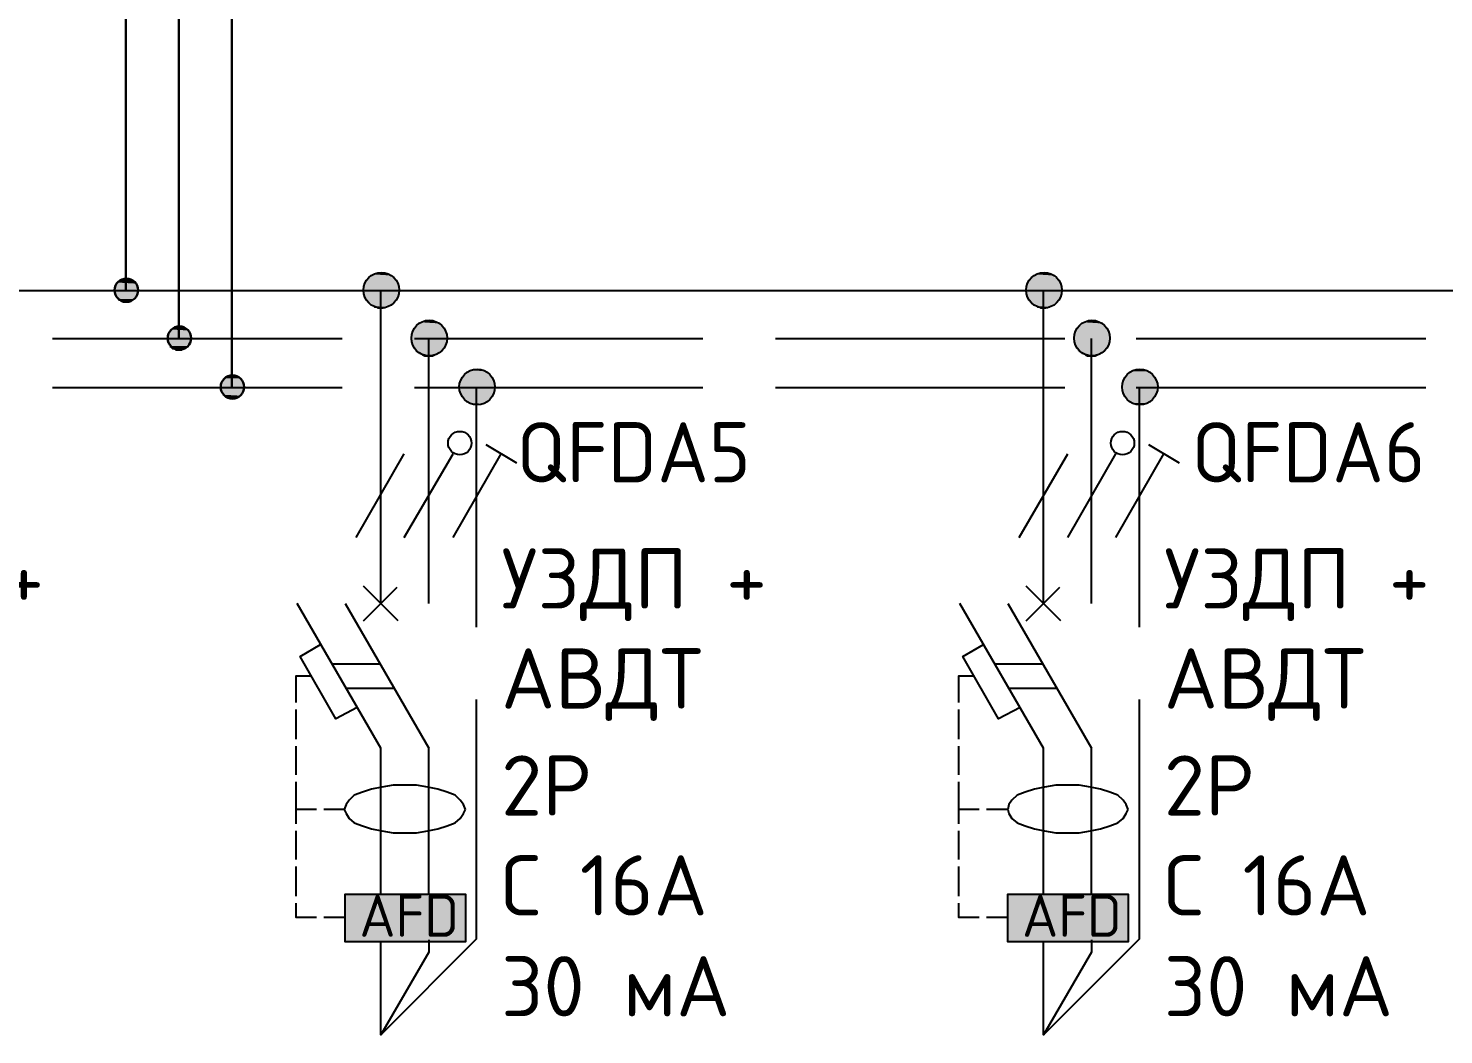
# Model space of a CAD drawing. Header units: millimetres. Extents: x -32 to 417638015, y -35 to 175284279.
# Drawn here: x 416820279 to 416826156, y 175230135 to 175234316 of the extents above; entities that cross this region are included whole.
import ezdxf

# ---------------------------------------------------------------- set-up
doc = ezdxf.new("R2010")
doc.units = ezdxf.units.MM
for name, color, linetype in [('PDF _0', 7, 'Continuous'), ('PDF _4_Однолинейная схема', 7, 'Continuous'), ('PDF _A-ANNO-NOTE', 7, 'Continuous'), ('PDF _A-HATCH-WALL', 5, 'Continuous'), ('PDF _Текст', 7, 'Continuous')]:
    doc.layers.add(name, color=color, linetype=linetype)
doc.styles.add('PDF GOST Common', font='GOST_Common.ttf')
doc.styles.add('PDF ISOCPEUR', font='isocpeur.ttf')

msp = doc.modelspace()

# ---------------------------------------------------------------- linework, layer by layer
at = {"layer": 'PDF _0', "lineweight": 25}
for points in [[(416820683.9, 175237082.6), (416821124.2, 175236557.7), (416821124.2, 175232823.9), (416821124.2, 175236557.7)], [(416821742.3, 175231926.2), (416821742.3, 175233225.9)], [(416824494.1, 175231926.2), (416824494.1, 175233225.9)], [(416821941.3, 175231926.2), (416821941.3, 175233026.9)], [(416824693, 175231926.2), (416824693, 175233026.9)], [(416822140.2, 175231828.9), (416822140.2, 175232823.7)], [(416824892, 175231828.9), (416824892, 175232823.7)], [(416821814.3, 175231854.3), (416821670.3, 175231998.2)], [(416821670.3, 175231854.3), (416821810, 175231994)], [(416824566, 175231854.3), (416824422.1, 175231998.2)], [(416824422.1, 175231854.3), (416824561.8, 175231994)], [(416821742.3, 175230719.7), (416821742.3, 175231325.1), (416821395.2, 175231926.2)], [(416821594.1, 175231926.2), (416821941.3, 175231325.1)], [(416824494.1, 175230719.7), (416824494.1, 175231325.1), (416824146.9, 175231926.2)], [(416824345.9, 175231926.2), (416824693, 175231325.1)], [(416821644.9, 175231494.4), (416821556, 175231447.9), (416821407.9, 175231706.1), (416821492.5, 175231756.9)], [(416824396.7, 175231494.4), (416824307.8, 175231447.9), (416824159.6, 175231706.1), (416824244.3, 175231756.9)], [(416821539.1, 175231676.5), (416821738.1, 175231676.5)], [(416824290.9, 175231676.5), (416824489.8, 175231676.5)], [(416821598.4, 175231574.9), (416821797.3, 175231574.9)], [(416824350.1, 175231574.9), (416824549.1, 175231574.9)], [(416821742.3, 175230135.5), (416822140.2, 175230533.4), (416822140.2, 175231528.2)], [(416824494.1, 175230135.5), (416824892, 175230533.4), (416824892, 175231528.2)], [(416821941.3, 175230719.7), (416821941.3, 175231325.1)], [(416824693, 175230719.7), (416824693, 175231325.1)], [(416821941.3, 175230529.2), (416821941.3, 175230478.4), (416821742.3, 175230135.5), (416821742.3, 175230520.7)], [(416824693, 175230529.2), (416824693, 175230478.4), (416824494.1, 175230135.5), (416824494.1, 175230520.7)]]:
    msp.add_lwpolyline(points, dxfattribs=at)
for points in [[(416820904.1, 175233027.1), (416820904.1, 175236714.3)], [(416820683.9, 175235977.6), (416820683.9, 175233225.9)], [(416822093.7, 175231071.1), (416822085.2, 175231092.2), (416822072.5, 175231109.2), (416822051.3, 175231130.3), (416822017.5, 175231143), (416821979.4, 175231155.7), (416821937, 175231164.2), (416821890.5, 175231172.7), (416821839.7, 175231172.7), (416821793.1, 175231172.7), (416821746.5, 175231164.2), (416821704.2, 175231155.7), (416821666.1, 175231143), (416821632.2, 175231130.3), (416821611.1, 175231109.2), (416821598.4, 175231092.2), (416821589.9, 175231071.1), (416821598.4, 175231054.1), (416821611.1, 175231033), (416821632.2, 175231016), (416821666.1, 175231003.3), (416821704.2, 175230990.6), (416821746.5, 175230982.2), (416821793.1, 175230973.7), (416821839.7, 175230973.7), (416821890.5, 175230973.7), (416821937, 175230982.2), (416821979.4, 175230990.6), (416822017.5, 175231003.3), (416822051.3, 175231016), (416822072.5, 175231033), (416822085.2, 175231054.1)], [(416824845.4, 175231071.1), (416824837, 175231092.2), (416824824.3, 175231109.2), (416824803.1, 175231130.3), (416824769.2, 175231143), (416824731.1, 175231155.7), (416824688.8, 175231164.2), (416824642.2, 175231172.7), (416824595.7, 175231172.7), (416824544.9, 175231172.7), (416824498.3, 175231164.2), (416824456, 175231155.7), (416824417.9, 175231143), (416824384, 175231130.3), (416824362.8, 175231109.2), (416824350.1, 175231092.2), (416824345.9, 175231071.1), (416824350.1, 175231054.1), (416824362.8, 175231033), (416824384, 175231016), (416824417.9, 175231003.3), (416824456, 175230990.6), (416824498.3, 175230982.2), (416824544.9, 175230973.7), (416824595.7, 175230973.7), (416824642.2, 175230973.7), (416824688.8, 175230982.2), (416824731.1, 175230990.6), (416824769.2, 175231003.3), (416824803.1, 175231016), (416824824.3, 175231033), (416824837, 175231054.1)], [(416821594.1, 175230719.7), (416822093.7, 175230719.7), (416822093.7, 175230520.7), (416821594.1, 175230520.7)], [(416822093.7, 175230520.7), (416821594.1, 175230520.7), (416821594.1, 175230719.7), (416822093.7, 175230719.7)], [(416824345.9, 175230719.7), (416824845.4, 175230719.7), (416824845.4, 175230520.7), (416824345.9, 175230520.7)], [(416824845.4, 175230520.7), (416824345.9, 175230520.7), (416824345.9, 175230719.7), (416824845.4, 175230719.7)]]:
    msp.add_lwpolyline(points, close=True, dxfattribs=at)
at = {"layer": 'PDF _0', "color": 1, "lineweight": 25}
for points in [[(416822178.3, 175232586.7), (416822305.3, 175232510.5)], [(416824930.1, 175232586.7), (416825057.1, 175232510.5)], [(416821640.7, 175232201.4), (416821839.7, 175232548.5)], [(416821839.7, 175232201.4), (416822042.9, 175232548.5)], [(416822042.9, 175232201.4), (416822241.8, 175232548.5)], [(416824392.5, 175232201.4), (416824595.7, 175232548.5)], [(416824595.7, 175232201.4), (416824794.6, 175232548.5)], [(416824794.6, 175232201.4), (416824993.6, 175232548.5)], [(416821390.9, 175231515.6), (416821390.9, 175231625.7), (416821454.4, 175231625.7)], [(416824142.7, 175231515.6), (416824142.7, 175231625.7), (416824206.2, 175231625.7)], [(416821390.9, 175231363.2), (416821390.9, 175231486)], [(416824142.7, 175231363.2), (416824142.7, 175231486)], [(416821390.9, 175231215), (416821390.9, 175231333.5)], [(416824142.7, 175231215), (416824142.7, 175231333.5)], [(416821475.6, 175231071.1), (416821390.9, 175231071.1), (416821390.9, 175231185.4)], [(416824227.4, 175231071.1), (416824142.7, 175231071.1), (416824142.7, 175231185.4)], [(416821390.9, 175231011.8), (416821390.9, 175231071.1)], [(416821589.9, 175231071.1), (416821505.2, 175231071.1)], [(416824142.7, 175231011.8), (416824142.7, 175231071.1)], [(416824345.9, 175231071.1), (416824257, 175231071.1)], [(416821390.9, 175230863.6), (416821390.9, 175230982.2)], [(416824142.7, 175230863.6), (416824142.7, 175230982.2)], [(416821390.9, 175230711.2), (416821390.9, 175230834)], [(416824142.7, 175230711.2), (416824142.7, 175230834)], [(416821475.6, 175230622.3), (416821390.9, 175230622.3), (416821390.9, 175230681.6)], [(416824227.4, 175230622.3), (416824142.7, 175230622.3), (416824142.7, 175230681.6)], [(416821589.9, 175230622.3), (416821505.2, 175230622.3)], [(416824345.9, 175230622.3), (416824257, 175230622.3)]]:
    msp.add_lwpolyline(points, dxfattribs=at)
at = {"layer": 'PDF _0', "color": 7, "lineweight": 0, "true_color": 0xffffff}
for points in [[(416821594.1, 175230719.7), (416822093.7, 175230719.7)], [(416824345.9, 175230719.7), (416824845.4, 175230719.7)]]:
    msp.add_lwpolyline(points, dxfattribs=at)
at = {"layer": 'PDF _0', "lineweight": 25}
for centre in [(416821744.4, 175233228), (416824496.2, 175233228), (416821943.4, 175233029.1), (416824695.2, 175233029.1), (416822142.4, 175232825.9), (416824894.1, 175232825.9)]:
    msp.add_circle(centre, 74.1, dxfattribs=at)
at = {"layer": 'PDF _0', "color": 1, "lineweight": 25}
for centre in [(416822070.4, 175232593), (416824822.2, 175232593)]:
    msp.add_circle(centre, 48.7, dxfattribs=at)
at = {"layer": 'PDF _0', "transparency": 33554559}
for points in [[(416821687.3, 175233276.7), (416821801.6, 175233272.5), (416821683, 175233272.5)], [(416821691.5, 175233281), (416821797.3, 175233276.7), (416821687.3, 175233276.7)], [(416821797.3, 175233276.7), (416821687.3, 175233276.7), (416821801.6, 175233272.5)], [(416821700, 175233285.2), (416821788.9, 175233281), (416821691.5, 175233281)], [(416821788.9, 175233281), (416821691.5, 175233281), (416821797.3, 175233276.7)], [(416821704.2, 175233289.4), (416821784.6, 175233285.2), (416821700, 175233285.2)], [(416821784.6, 175233285.2), (416821700, 175233285.2), (416821788.9, 175233281)], [(416821712.7, 175233293.7), (416821780.4, 175233289.4), (416821704.2, 175233289.4)], [(416821780.4, 175233289.4), (416821704.2, 175233289.4), (416821784.6, 175233285.2)], [(416821716.9, 175233297.9), (416821771.9, 175233293.7), (416821712.7, 175233293.7)], [(416821771.9, 175233293.7), (416821712.7, 175233293.7), (416821780.4, 175233289.4)], [(416821725.4, 175233297.9), (416821763.5, 175233297.9), (416821716.9, 175233297.9)], [(416821763.5, 175233297.9), (416821716.9, 175233297.9), (416821771.9, 175233293.7)], [(416821729.6, 175233297.9), (416821759.2, 175233297.9), (416821725.4, 175233297.9)], [(416821759.2, 175233297.9), (416821725.4, 175233297.9), (416821763.5, 175233297.9)], [(416821746.5, 175233302.1), (416821750.8, 175233297.9), (416821729.6, 175233297.9)], [(416821750.8, 175233297.9), (416821729.6, 175233297.9), (416821759.2, 175233297.9)], [(416824439, 175233276.7), (416824553.3, 175233272.5), (416824434.8, 175233272.5)], [(416824443.3, 175233281), (416824549.1, 175233276.7), (416824439, 175233276.7)], [(416824549.1, 175233276.7), (416824439, 175233276.7), (416824553.3, 175233272.5)], [(416824451.7, 175233285.2), (416824540.6, 175233281), (416824443.3, 175233281)], [(416824540.6, 175233281), (416824443.3, 175233281), (416824549.1, 175233276.7)], [(416824456, 175233289.4), (416824536.4, 175233285.2), (416824451.7, 175233285.2)], [(416824536.4, 175233285.2), (416824451.7, 175233285.2), (416824540.6, 175233281)], [(416824464.4, 175233293.7), (416824532.2, 175233289.4), (416824456, 175233289.4)], [(416824532.2, 175233289.4), (416824456, 175233289.4), (416824536.4, 175233285.2)], [(416824468.7, 175233297.9), (416824523.7, 175233293.7), (416824464.4, 175233293.7)], [(416824523.7, 175233293.7), (416824464.4, 175233293.7), (416824532.2, 175233289.4)], [(416824477.1, 175233297.9), (416824519.5, 175233297.9), (416824468.7, 175233297.9)], [(416824519.5, 175233297.9), (416824468.7, 175233297.9), (416824523.7, 175233293.7)], [(416824481.4, 175233297.9), (416824511, 175233297.9), (416824477.1, 175233297.9)], [(416824511, 175233297.9), (416824477.1, 175233297.9), (416824519.5, 175233297.9)], [(416824498.3, 175233302.1), (416824502.5, 175233297.9), (416824481.4, 175233297.9)], [(416824502.5, 175233297.9), (416824481.4, 175233297.9), (416824511, 175233297.9)], [(416821670.3, 175233238.6), (416821814.3, 175233234.4), (416821666.1, 175233234.4)], [(416821814.3, 175233234.4), (416821666.1, 175233234.4), (416821818.5, 175233225.9)], [(416821666.1, 175233234.4), (416821818.5, 175233225.9), (416821666.1, 175233225.9)], [(416821818.5, 175233225.9), (416821666.1, 175233225.9), (416821814.3, 175233217.5)], [(416821666.1, 175233225.9), (416821814.3, 175233217.5), (416821666.1, 175233217.5)], [(416821814.3, 175233217.5), (416821666.1, 175233217.5), (416821814.3, 175233213.2)], [(416821666.1, 175233217.5), (416821814.3, 175233213.2), (416821670.3, 175233213.2)], [(416821674.6, 175233259.8), (416821810, 175233255.6), (416821670.3, 175233255.6)], [(416821810, 175233255.6), (416821670.3, 175233255.6), (416821814.3, 175233247.1)], [(416821670.3, 175233255.6), (416821814.3, 175233247.1), (416821670.3, 175233247.1)], [(416821814.3, 175233247.1), (416821670.3, 175233247.1), (416821814.3, 175233238.6)], [(416821670.3, 175233247.1), (416821814.3, 175233238.6), (416821670.3, 175233238.6)], [(416821814.3, 175233238.6), (416821670.3, 175233238.6), (416821814.3, 175233234.4)], [(416821678.8, 175233268.3), (416821805.8, 175233259.8), (416821674.6, 175233259.8)], [(416821805.8, 175233259.8), (416821674.6, 175233259.8), (416821810, 175233255.6)], [(416821683, 175233272.5), (416821805.8, 175233268.3), (416821678.8, 175233268.3)], [(416821805.8, 175233268.3), (416821678.8, 175233268.3), (416821805.8, 175233259.8)], [(416821801.6, 175233272.5), (416821683, 175233272.5), (416821805.8, 175233268.3)], [(416824422.1, 175233238.6), (416824570.3, 175233234.4), (416824417.9, 175233234.4)], [(416824570.3, 175233234.4), (416824417.9, 175233234.4), (416824570.3, 175233225.9)], [(416824417.9, 175233234.4), (416824570.3, 175233225.9), (416824417.9, 175233225.9)], [(416824570.3, 175233225.9), (416824417.9, 175233225.9), (416824570.3, 175233217.5)], [(416824417.9, 175233225.9), (416824570.3, 175233217.5), (416824417.9, 175233217.5)], [(416824570.3, 175233217.5), (416824417.9, 175233217.5), (416824566, 175233213.2)], [(416824417.9, 175233217.5), (416824566, 175233213.2), (416824422.1, 175233213.2)], [(416824426.3, 175233255.6), (416824566, 175233247.1), (416824422.1, 175233247.1)], [(416824566, 175233247.1), (416824422.1, 175233247.1), (416824566, 175233238.6)], [(416824422.1, 175233247.1), (416824566, 175233238.6), (416824422.1, 175233238.6)], [(416824566, 175233238.6), (416824422.1, 175233238.6), (416824570.3, 175233234.4)], [(416824430.6, 175233268.3), (416824561.8, 175233259.8), (416824426.3, 175233259.8)], [(416824561.8, 175233259.8), (416824426.3, 175233259.8), (416824561.8, 175233255.6)], [(416824426.3, 175233259.8), (416824561.8, 175233255.6), (416824426.3, 175233255.6)], [(416824561.8, 175233255.6), (416824426.3, 175233255.6), (416824566, 175233247.1)], [(416824434.8, 175233272.5), (416824557.6, 175233268.3), (416824430.6, 175233268.3)], [(416824557.6, 175233268.3), (416824430.6, 175233268.3), (416824561.8, 175233259.8)], [(416824553.3, 175233272.5), (416824434.8, 175233272.5), (416824557.6, 175233268.3)], [(416821814.3, 175233213.2), (416821670.3, 175233213.2), (416821814.3, 175233204.8)], [(416821670.3, 175233213.2), (416821814.3, 175233204.8), (416821670.3, 175233204.8)], [(416821814.3, 175233204.8), (416821670.3, 175233204.8), (416821810, 175233196.3)], [(416821670.3, 175233204.8), (416821810, 175233196.3), (416821670.3, 175233196.3)], [(416821810, 175233196.3), (416821670.3, 175233196.3), (416821805.8, 175233192.1)], [(416821670.3, 175233196.3), (416821805.8, 175233192.1), (416821674.6, 175233192.1)], [(416821805.8, 175233192.1), (416821674.6, 175233192.1), (416821805.8, 175233183.6)], [(416821674.6, 175233192.1), (416821805.8, 175233183.6), (416821678.8, 175233183.6)], [(416821805.8, 175233183.6), (416821678.8, 175233183.6), (416821801.6, 175233179.4)], [(416821678.8, 175233183.6), (416821801.6, 175233179.4), (416821683, 175233179.4)], [(416821801.6, 175233179.4), (416821683, 175233179.4), (416821797.3, 175233175.1)], [(416821683, 175233179.4), (416821797.3, 175233175.1), (416821687.3, 175233175.1)], [(416821797.3, 175233175.1), (416821687.3, 175233175.1), (416821788.9, 175233170.9)], [(416821687.3, 175233175.1), (416821788.9, 175233170.9), (416821691.5, 175233170.9)], [(416821788.9, 175233170.9), (416821691.5, 175233170.9), (416821784.6, 175233166.7)], [(416821691.5, 175233170.9), (416821784.6, 175233166.7), (416821700, 175233166.7)], [(416821784.6, 175233166.7), (416821700, 175233166.7), (416821780.4, 175233162.4)], [(416821700, 175233166.7), (416821780.4, 175233162.4), (416821704.2, 175233162.4)], [(416821780.4, 175233162.4), (416821704.2, 175233162.4), (416821771.9, 175233158.2)], [(416821704.2, 175233162.4), (416821771.9, 175233158.2), (416821712.7, 175233158.2)], [(416821771.9, 175233158.2), (416821712.7, 175233158.2), (416821763.5, 175233154)], [(416821712.7, 175233158.2), (416821763.5, 175233154), (416821716.9, 175233154)], [(416824566, 175233213.2), (416824422.1, 175233213.2), (416824566, 175233204.8)], [(416824422.1, 175233213.2), (416824566, 175233204.8), (416824422.1, 175233204.8)], [(416824566, 175233204.8), (416824422.1, 175233204.8), (416824561.8, 175233196.3)], [(416824422.1, 175233204.8), (416824561.8, 175233196.3), (416824426.3, 175233196.3)], [(416824561.8, 175233196.3), (416824426.3, 175233196.3), (416824561.8, 175233192.1)], [(416824426.3, 175233196.3), (416824561.8, 175233192.1), (416824426.3, 175233192.1)], [(416824561.8, 175233192.1), (416824426.3, 175233192.1), (416824557.6, 175233183.6)], [(416824426.3, 175233192.1), (416824557.6, 175233183.6), (416824430.6, 175233183.6)], [(416824557.6, 175233183.6), (416824430.6, 175233183.6), (416824553.3, 175233179.4)], [(416824430.6, 175233183.6), (416824553.3, 175233179.4), (416824434.8, 175233179.4)], [(416824553.3, 175233179.4), (416824434.8, 175233179.4), (416824549.1, 175233175.1)], [(416824434.8, 175233179.4), (416824549.1, 175233175.1), (416824439, 175233175.1)], [(416824549.1, 175233175.1), (416824439, 175233175.1), (416824540.6, 175233170.9)], [(416824439, 175233175.1), (416824540.6, 175233170.9), (416824443.3, 175233170.9)], [(416824540.6, 175233170.9), (416824443.3, 175233170.9), (416824536.4, 175233166.7)], [(416824443.3, 175233170.9), (416824536.4, 175233166.7), (416824451.7, 175233166.7)], [(416824536.4, 175233166.7), (416824451.7, 175233166.7), (416824532.2, 175233162.4)], [(416824451.7, 175233166.7), (416824532.2, 175233162.4), (416824456, 175233162.4)], [(416824532.2, 175233162.4), (416824456, 175233162.4), (416824523.7, 175233158.2)], [(416824456, 175233162.4), (416824523.7, 175233158.2), (416824464.4, 175233158.2)], [(416824523.7, 175233158.2), (416824464.4, 175233158.2), (416824519.5, 175233154)], [(416824464.4, 175233158.2), (416824519.5, 175233154), (416824468.7, 175233154)], [(416821763.5, 175233154), (416821716.9, 175233154), (416821759.2, 175233154)], [(416821716.9, 175233154), (416821759.2, 175233154), (416821725.4, 175233154)], [(416821725.4, 175233154), (416821729.6, 175233149.7), (416821750.8, 175233149.7)], [(416821725.4, 175233154), (416821759.2, 175233154), (416821750.8, 175233149.7)], [(416821729.6, 175233149.7), (416821750.8, 175233149.7), (416821746.5, 175233149.7)], [(416824519.5, 175233154), (416824468.7, 175233154), (416824511, 175233154)], [(416824468.7, 175233154), (416824511, 175233154), (416824477.1, 175233154)], [(416824477.1, 175233154), (416824481.4, 175233149.7), (416824502.5, 175233149.7)], [(416824477.1, 175233154), (416824511, 175233154), (416824502.5, 175233149.7)], [(416824481.4, 175233149.7), (416824502.5, 175233149.7), (416824498.3, 175233149.7)]]:
    msp.add_solid(points, dxfattribs=at)
at = {"layer": 'PDF _0', "color": 7, "true_color": 0xffffff, "transparency": 33554559}
for points in [[(416821594.1, 175230520.7), (416822093.7, 175230520.7), (416821594.1, 175230719.7)], [(416822093.7, 175230520.7), (416821594.1, 175230719.7), (416822093.7, 175230719.7)], [(416824345.9, 175230520.7), (416824845.4, 175230520.7), (416824345.9, 175230719.7)], [(416824845.4, 175230520.7), (416824345.9, 175230719.7), (416824845.4, 175230719.7)]]:
    msp.add_solid(points, dxfattribs=at)
at = {"layer": 'PDF _4_Однолинейная схема', "lineweight": 25}
for points in [[(416833545.2, 175233225.9), (416808416.3, 175233225.9)], [(416820379.1, 175233026.9), (416821581.4, 175233026.9)], [(416821882, 175233026.9), (416823080, 175233026.9)], [(416823380.7, 175233026.9), (416824582.9, 175233026.9)], [(416824879.3, 175233026.9), (416826081.6, 175233026.9)], [(416820379.1, 175232823.7), (416821581.4, 175232823.7)], [(416821882, 175232823.7), (416823080, 175232823.7)], [(416823380.7, 175232823.7), (416824582.9, 175232823.7)], [(416824879.3, 175232823.7), (416826081.6, 175232823.7)]]:
    msp.add_lwpolyline(points, dxfattribs=at)
at = {"layer": 'PDF _A-ANNO-NOTE', "lineweight": 0}
msp.add_lwpolyline([(416820942.2, 175232993.1), (416820866, 175232993.1), (416820942.2, 175232993.1)], dxfattribs=at)
at = {"layer": 'PDF _A-ANNO-NOTE', "lineweight": 30}
for centre in [(416820686, 175233228), (416820906.2, 175233029.1), (416821126.3, 175232825.9)]:
    msp.add_circle(centre, 48.7, dxfattribs=at)
at = {"layer": 'PDF _A-ANNO-NOTE', "transparency": 33554559}
for points in [[(416820675.5, 175233276.7), (416820696.6, 175233272.5), (416820671.2, 175233272.5)], [(416820688.2, 175233276.7), (416820675.5, 175233276.7), (416820675.5, 175233276.7)], [(416820688.2, 175233276.7), (416820675.5, 175233276.7), (416820696.6, 175233272.5)], [(416820637.4, 175233238.6), (416820734.7, 175233234.4), (416820633.1, 175233234.4)], [(416820734.7, 175233234.4), (416820633.1, 175233234.4), (416820734.7, 175233230.2)], [(416820633.1, 175233234.4), (416820734.7, 175233230.2), (416820633.1, 175233230.2)], [(416820734.7, 175233230.2), (416820633.1, 175233230.2), (416820734.7, 175233225.9)], [(416820633.1, 175233230.2), (416820734.7, 175233225.9), (416820633.1, 175233225.9)], [(416820734.7, 175233225.9), (416820633.1, 175233225.9), (416820734.7, 175233221.7)], [(416820633.1, 175233225.9), (416820734.7, 175233221.7), (416820633.1, 175233221.7)], [(416820734.7, 175233221.7), (416820633.1, 175233221.7), (416820734.7, 175233217.5)], [(416820633.1, 175233221.7), (416820734.7, 175233217.5), (416820633.1, 175233217.5)], [(416820734.7, 175233217.5), (416820633.1, 175233217.5), (416820730.5, 175233213.2)], [(416820633.1, 175233217.5), (416820730.5, 175233213.2), (416820637.4, 175233213.2)], [(416820641.6, 175233247.1), (416820730.5, 175233242.9), (416820637.4, 175233242.9)], [(416820730.5, 175233242.9), (416820637.4, 175233242.9), (416820730.5, 175233238.6)], [(416820637.4, 175233242.9), (416820730.5, 175233238.6), (416820637.4, 175233238.6)], [(416820730.5, 175233238.6), (416820637.4, 175233238.6), (416820734.7, 175233234.4)], [(416820645.8, 175233255.6), (416820726.3, 175233251.3), (416820641.6, 175233251.3)], [(416820726.3, 175233251.3), (416820641.6, 175233251.3), (416820726.3, 175233247.1)], [(416820641.6, 175233251.3), (416820726.3, 175233247.1), (416820641.6, 175233247.1)], [(416820726.3, 175233247.1), (416820641.6, 175233247.1), (416820730.5, 175233242.9)], [(416820650.1, 175233259.8), (416820722, 175233255.6), (416820645.8, 175233255.6)], [(416820722, 175233255.6), (416820645.8, 175233255.6), (416820726.3, 175233251.3)], [(416820654.3, 175233268.3), (416820717.8, 175233264), (416820650.1, 175233264)], [(416820717.8, 175233264), (416820650.1, 175233264), (416820722, 175233259.8)], [(416820650.1, 175233264), (416820722, 175233259.8), (416820650.1, 175233259.8)], [(416820722, 175233259.8), (416820650.1, 175233259.8), (416820722, 175233255.6)], [(416820658.5, 175233268.3), (416820713.6, 175233268.3), (416820654.3, 175233268.3)], [(416820713.6, 175233268.3), (416820654.3, 175233268.3), (416820717.8, 175233264)], [(416820662.8, 175233272.5), (416820709.3, 175233268.3), (416820658.5, 175233268.3)], [(416820709.3, 175233268.3), (416820658.5, 175233268.3), (416820713.6, 175233268.3)], [(416820667, 175233272.5), (416820705.1, 175233272.5), (416820662.8, 175233272.5)], [(416820705.1, 175233272.5), (416820662.8, 175233272.5), (416820709.3, 175233268.3)], [(416820671.2, 175233272.5), (416820700.9, 175233272.5), (416820667, 175233272.5)], [(416820700.9, 175233272.5), (416820667, 175233272.5), (416820705.1, 175233272.5)], [(416820696.6, 175233272.5), (416820671.2, 175233272.5), (416820700.9, 175233272.5)], [(416820730.5, 175233213.2), (416820637.4, 175233213.2), (416820730.5, 175233209)], [(416820637.4, 175233213.2), (416820730.5, 175233209), (416820637.4, 175233209)], [(416820730.5, 175233209), (416820637.4, 175233209), (416820726.3, 175233204.8)], [(416820637.4, 175233209), (416820726.3, 175233204.8), (416820641.6, 175233204.8)], [(416820726.3, 175233204.8), (416820641.6, 175233204.8), (416820726.3, 175233200.5)], [(416820641.6, 175233204.8), (416820726.3, 175233200.5), (416820641.6, 175233200.5)], [(416820726.3, 175233200.5), (416820641.6, 175233200.5), (416820722, 175233196.3)], [(416820641.6, 175233200.5), (416820722, 175233196.3), (416820645.8, 175233196.3)], [(416820722, 175233196.3), (416820645.8, 175233196.3), (416820722, 175233192.1)], [(416820645.8, 175233196.3), (416820722, 175233192.1), (416820650.1, 175233192.1)], [(416820722, 175233192.1), (416820650.1, 175233192.1), (416820717.8, 175233187.8)], [(416820650.1, 175233192.1), (416820717.8, 175233187.8), (416820650.1, 175233187.8)], [(416820717.8, 175233187.8), (416820650.1, 175233187.8), (416820713.6, 175233183.6)], [(416820650.1, 175233187.8), (416820713.6, 175233183.6), (416820654.3, 175233183.6)], [(416820713.6, 175233183.6), (416820654.3, 175233183.6), (416820709.3, 175233183.6)], [(416820654.3, 175233183.6), (416820709.3, 175233183.6), (416820658.5, 175233183.6)], [(416820709.3, 175233183.6), (416820658.5, 175233183.6), (416820705.1, 175233179.4)], [(416820658.5, 175233183.6), (416820705.1, 175233179.4), (416820662.8, 175233179.4)], [(416820705.1, 175233179.4), (416820662.8, 175233179.4), (416820700.9, 175233179.4)], [(416820662.8, 175233179.4), (416820700.9, 175233179.4), (416820667, 175233179.4)], [(416820700.9, 175233179.4), (416820667, 175233179.4), (416820696.6, 175233175.1)], [(416820667, 175233179.4), (416820696.6, 175233175.1), (416820671.2, 175233175.1)], [(416820688.2, 175233175.1), (416820675.5, 175233175.1), (416820671.2, 175233175.1)], [(416820671.2, 175233175.1), (416820696.6, 175233175.1), (416820688.2, 175233175.1)], [(416820688.2, 175233175.1), (416820688.2, 175233175.1), (416820675.5, 175233175.1)], [(416820861.7, 175233052.3), (416820946.4, 175233048.1), (416820857.5, 175233048.1)], [(416820946.4, 175233048.1), (416820857.5, 175233048.1), (416820950.6, 175233043.9)], [(416820857.5, 175233048.1), (416820950.6, 175233043.9), (416820857.5, 175233043.9)], [(416820950.6, 175233043.9), (416820857.5, 175233043.9), (416820950.6, 175233039.6)], [(416820857.5, 175233043.9), (416820950.6, 175233039.6), (416820857.5, 175233039.6)], [(416820866, 175233056.6), (416820946.4, 175233052.3), (416820861.7, 175233052.3)], [(416820946.4, 175233052.3), (416820861.7, 175233052.3), (416820946.4, 175233048.1)], [(416820870.2, 175233065), (416820942.2, 175233060.8), (416820866, 175233060.8)], [(416820942.2, 175233060.8), (416820866, 175233060.8), (416820942.2, 175233056.6)], [(416820866, 175233060.8), (416820942.2, 175233056.6), (416820866, 175233056.6)], [(416820942.2, 175233056.6), (416820866, 175233056.6), (416820946.4, 175233052.3)], [(416820874.4, 175233065), (416820937.9, 175233065), (416820870.2, 175233065)], [(416820937.9, 175233065), (416820870.2, 175233065), (416820942.2, 175233060.8)], [(416820878.7, 175233069.3), (416820933.7, 175233065), (416820874.4, 175233065)], [(416820933.7, 175233065), (416820874.4, 175233065), (416820937.9, 175233065)], [(416820882.9, 175233069.3), (416820929.5, 175233069.3), (416820878.7, 175233069.3)], [(416820929.5, 175233069.3), (416820878.7, 175233069.3), (416820933.7, 175233065)], [(416820887.1, 175233073.5), (416820925.2, 175233069.3), (416820882.9, 175233069.3)], [(416820925.2, 175233069.3), (416820882.9, 175233069.3), (416820929.5, 175233069.3)], [(416820891.4, 175233073.5), (416820921, 175233073.5), (416820887.1, 175233073.5)], [(416820921, 175233073.5), (416820887.1, 175233073.5), (416820925.2, 175233069.3)], [(416820895.6, 175233073.5), (416820916.8, 175233073.5), (416820891.4, 175233073.5)], [(416820916.8, 175233073.5), (416820891.4, 175233073.5), (416820921, 175233073.5)], [(416820908.3, 175233077.7), (416820908.3, 175233073.5), (416820895.6, 175233073.5)], [(416820908.3, 175233073.5), (416820895.6, 175233073.5), (416820916.8, 175233073.5)], [(416820857.5, 175233039.6), (416820954.9, 175233035.4), (416820853.3, 175233035.4)], [(416820954.9, 175233035.4), (416820853.3, 175233035.4), (416820954.9, 175233031.2)], [(416820853.3, 175233035.4), (416820954.9, 175233031.2), (416820853.3, 175233031.2)], [(416820954.9, 175233031.2), (416820853.3, 175233031.2), (416820954.9, 175233026.9)], [(416820853.3, 175233031.2), (416820954.9, 175233026.9), (416820853.3, 175233026.9)], [(416820954.9, 175233026.9), (416820853.3, 175233026.9), (416820954.9, 175233022.7)], [(416820853.3, 175233026.9), (416820954.9, 175233022.7), (416820853.3, 175233022.7)], [(416820954.9, 175233022.7), (416820853.3, 175233022.7), (416820954.9, 175233014.2)], [(416820853.3, 175233022.7), (416820954.9, 175233014.2), (416820853.3, 175233014.2)], [(416820954.9, 175233014.2), (416820853.3, 175233014.2), (416820950.6, 175233010)], [(416820853.3, 175233014.2), (416820950.6, 175233010), (416820857.5, 175233010)], [(416820950.6, 175233039.6), (416820857.5, 175233039.6), (416820954.9, 175233035.4)], [(416820950.6, 175233010), (416820857.5, 175233010), (416820950.6, 175233005.8)], [(416820857.5, 175233010), (416820950.6, 175233005.8), (416820857.5, 175233005.8)], [(416820950.6, 175233005.8), (416820857.5, 175233005.8), (416820946.4, 175233001.5)], [(416820857.5, 175233005.8), (416820946.4, 175233001.5), (416820857.5, 175233001.5)], [(416820946.4, 175233001.5), (416820857.5, 175233001.5), (416820946.4, 175232997.3)], [(416820857.5, 175233001.5), (416820946.4, 175232997.3), (416820861.7, 175232997.3)], [(416820946.4, 175232997.3), (416820861.7, 175232997.3), (416820942.2, 175232993.1)], [(416820861.7, 175232997.3), (416820942.2, 175232993.1), (416820866, 175232993.1)], [(416820866, 175232993.1), (416820942.2, 175232993.1), (416820942.2, 175232993.1)], [(416820942.2, 175232993.1), (416820866, 175232993.1), (416820937.9, 175232988.8)], [(416820866, 175232993.1), (416820937.9, 175232988.8), (416820870.2, 175232988.8)], [(416820937.9, 175232988.8), (416820870.2, 175232988.8), (416820933.7, 175232984.6)], [(416820870.2, 175232988.8), (416820933.7, 175232984.6), (416820874.4, 175232984.6)], [(416820933.7, 175232984.6), (416820874.4, 175232984.6), (416820929.5, 175232980.4)], [(416820874.4, 175232984.6), (416820929.5, 175232980.4), (416820878.7, 175232980.4)], [(416820929.5, 175232980.4), (416820878.7, 175232980.4), (416820925.2, 175232980.4)], [(416820878.7, 175232980.4), (416820925.2, 175232980.4), (416820882.9, 175232980.4)], [(416820925.2, 175232980.4), (416820882.9, 175232980.4), (416820921, 175232980.4)], [(416820882.9, 175232980.4), (416820921, 175232980.4), (416820887.1, 175232980.4)], [(416820921, 175232980.4), (416820887.1, 175232980.4), (416820916.8, 175232976.1)], [(416820887.1, 175232980.4), (416820916.8, 175232976.1), (416820891.4, 175232976.1)], [(416820908.3, 175232976.1), (416820895.6, 175232976.1), (416820891.4, 175232976.1)], [(416820891.4, 175232976.1), (416820916.8, 175232976.1), (416820908.3, 175232976.1)], [(416820908.3, 175232976.1), (416820908.3, 175232976.1), (416820895.6, 175232976.1)], [(416821094.6, 175232866.1), (416821158.1, 175232861.8), (416821090.3, 175232861.8)], [(416821098.8, 175232870.3), (416821153.8, 175232866.1), (416821094.6, 175232866.1)], [(416821153.8, 175232866.1), (416821094.6, 175232866.1), (416821158.1, 175232861.8)], [(416821103, 175232870.3), (416821149.6, 175232870.3), (416821098.8, 175232870.3)], [(416821149.6, 175232870.3), (416821098.8, 175232870.3), (416821153.8, 175232866.1)], [(416821107.3, 175232874.5), (416821145.4, 175232870.3), (416821103, 175232870.3)], [(416821145.4, 175232870.3), (416821103, 175232870.3), (416821149.6, 175232870.3)], [(416821111.5, 175232874.5), (416821141.1, 175232874.5), (416821107.3, 175232874.5)], [(416821141.1, 175232874.5), (416821107.3, 175232874.5), (416821145.4, 175232870.3)], [(416821115.7, 175232874.5), (416821136.9, 175232874.5), (416821111.5, 175232874.5)], [(416821136.9, 175232874.5), (416821111.5, 175232874.5), (416821141.1, 175232874.5)], [(416821124.2, 175232874.5), (416821128.4, 175232874.5), (416821115.7, 175232874.5)], [(416821128.4, 175232874.5), (416821115.7, 175232874.5), (416821136.9, 175232874.5)], [(416821077.6, 175232840.7), (416821175, 175232836.4), (416821073.4, 175232836.4)], [(416821175, 175232836.4), (416821073.4, 175232836.4), (416821175, 175232832.2)], [(416821073.4, 175232836.4), (416821175, 175232832.2), (416821073.4, 175232832.2)], [(416821175, 175232832.2), (416821073.4, 175232832.2), (416821175, 175232823.7)], [(416821073.4, 175232832.2), (416821175, 175232823.7), (416821073.4, 175232823.7)], [(416821175, 175232823.7), (416821073.4, 175232823.7), (416821175, 175232819.5)], [(416821073.4, 175232823.7), (416821175, 175232819.5), (416821073.4, 175232819.5)], [(416821175, 175232819.5), (416821073.4, 175232819.5), (416821175, 175232815.3)], [(416821073.4, 175232819.5), (416821175, 175232815.3), (416821073.4, 175232815.3)], [(416821175, 175232815.3), (416821073.4, 175232815.3), (416821170.8, 175232811)], [(416821073.4, 175232815.3), (416821170.8, 175232811), (416821077.6, 175232811)], [(416821081.9, 175232853.4), (416821166.5, 175232849.1), (416821077.6, 175232849.1)], [(416821166.5, 175232849.1), (416821077.6, 175232849.1), (416821170.8, 175232844.9)], [(416821077.6, 175232849.1), (416821170.8, 175232844.9), (416821077.6, 175232844.9)], [(416821170.8, 175232844.9), (416821077.6, 175232844.9), (416821170.8, 175232840.7)], [(416821077.6, 175232844.9), (416821170.8, 175232840.7), (416821077.6, 175232840.7)], [(416821170.8, 175232840.7), (416821077.6, 175232840.7), (416821175, 175232836.4)], [(416821170.8, 175232811), (416821077.6, 175232811), (416821170.8, 175232806.8)], [(416821077.6, 175232811), (416821170.8, 175232806.8), (416821077.6, 175232806.8)], [(416821170.8, 175232806.8), (416821077.6, 175232806.8), (416821166.5, 175232802.6)], [(416821077.6, 175232806.8), (416821166.5, 175232802.6), (416821077.6, 175232802.6)], [(416821086.1, 175232857.6), (416821166.5, 175232853.4), (416821081.9, 175232853.4)], [(416821166.5, 175232853.4), (416821081.9, 175232853.4), (416821166.5, 175232849.1)], [(416821158.1, 175232861.8), (416821090.3, 175232861.8), (416821086.1, 175232861.8)], [(416821158.1, 175232861.8), (416821086.1, 175232861.8), (416821162.3, 175232857.6)], [(416821086.1, 175232861.8), (416821162.3, 175232857.6), (416821086.1, 175232857.6)], [(416821162.3, 175232857.6), (416821086.1, 175232857.6), (416821166.5, 175232853.4)], [(416821090.3, 175232861.8), (416821158.1, 175232861.8), (416821158.1, 175232861.8)], [(416821166.5, 175232802.6), (416821077.6, 175232802.6), (416821166.5, 175232798.3)], [(416821077.6, 175232802.6), (416821166.5, 175232798.3), (416821081.9, 175232798.3)], [(416821166.5, 175232798.3), (416821081.9, 175232798.3), (416821162.3, 175232794.1)], [(416821081.9, 175232798.3), (416821162.3, 175232794.1), (416821086.1, 175232794.1)], [(416821162.3, 175232794.1), (416821086.1, 175232794.1), (416821158.1, 175232789.9)], [(416821086.1, 175232794.1), (416821158.1, 175232789.9), (416821086.1, 175232789.9)], [(416821158.1, 175232789.9), (416821086.1, 175232789.9), (416821090.3, 175232789.9)], [(416821086.1, 175232789.9), (416821158.1, 175232789.9), (416821158.1, 175232789.9)], [(416821158.1, 175232789.9), (416821090.3, 175232789.9), (416821153.8, 175232785.6)], [(416821090.3, 175232789.9), (416821153.8, 175232785.6), (416821094.6, 175232785.6)], [(416821153.8, 175232785.6), (416821094.6, 175232785.6), (416821149.6, 175232781.4)], [(416821094.6, 175232785.6), (416821149.6, 175232781.4), (416821098.8, 175232781.4)], [(416821149.6, 175232781.4), (416821098.8, 175232781.4), (416821145.4, 175232781.4)], [(416821098.8, 175232781.4), (416821145.4, 175232781.4), (416821103, 175232781.4)], [(416821145.4, 175232781.4), (416821103, 175232781.4), (416821141.1, 175232777.2)], [(416821103, 175232781.4), (416821141.1, 175232777.2), (416821107.3, 175232777.2)], [(416821141.1, 175232777.2), (416821107.3, 175232777.2), (416821136.9, 175232777.2)], [(416821107.3, 175232777.2), (416821136.9, 175232777.2), (416821111.5, 175232777.2)], [(416821111.5, 175232777.2), (416821115.7, 175232777.2), (416821128.4, 175232777.2)], [(416821111.5, 175232777.2), (416821136.9, 175232777.2), (416821128.4, 175232777.2)], [(416821115.7, 175232777.2), (416821128.4, 175232777.2), (416821124.2, 175232777.2)]]:
    msp.add_solid(points, dxfattribs=at)
at = {"layer": 'PDF _A-HATCH-WALL', "color": 7, "transparency": 33554559}
for points in [[(416821924.3, 175233098.9), (416821966.7, 175233094.7), (416821915.9, 175233094.7)], [(416821932.8, 175233098.9), (416821958.2, 175233098.9), (416821924.3, 175233098.9)], [(416821958.2, 175233098.9), (416821924.3, 175233098.9), (416821966.7, 175233094.7)], [(416821945.5, 175233098.9), (416821949.7, 175233098.9), (416821932.8, 175233098.9)], [(416821949.7, 175233098.9), (416821932.8, 175233098.9), (416821958.2, 175233098.9)], [(416824676.1, 175233098.9), (416824718.4, 175233094.7), (416824667.6, 175233094.7)], [(416824684.6, 175233098.9), (416824710, 175233098.9), (416824676.1, 175233098.9)], [(416824710, 175233098.9), (416824676.1, 175233098.9), (416824718.4, 175233094.7)], [(416824697.3, 175233098.9), (416824701.5, 175233098.9), (416824684.6, 175233098.9)], [(416824701.5, 175233098.9), (416824684.6, 175233098.9), (416824710, 175233098.9)], [(416821873.5, 175233052.3), (416822013.2, 175233048.1), (416821869.3, 175233048.1)], [(416822013.2, 175233048.1), (416821869.3, 175233048.1), (416822013.2, 175233039.6)], [(416821869.3, 175233048.1), (416822013.2, 175233039.6), (416821869.3, 175233039.6)], [(416821877.8, 175233065), (416822009, 175233060.8), (416821873.5, 175233060.8)], [(416822009, 175233060.8), (416821873.5, 175233060.8), (416822013.2, 175233052.3)], [(416821873.5, 175233060.8), (416822013.2, 175233052.3), (416821873.5, 175233052.3)], [(416822013.2, 175233052.3), (416821873.5, 175233052.3), (416822013.2, 175233048.1)], [(416821882, 175233073.5), (416822004.8, 175233065), (416821877.8, 175233065)], [(416822004.8, 175233065), (416821877.8, 175233065), (416822009, 175233060.8)], [(416821886.2, 175233077.7), (416822000.5, 175233073.5), (416821882, 175233073.5)], [(416822000.5, 175233073.5), (416821882, 175233073.5), (416822004.8, 175233065)], [(416821890.5, 175233082), (416821996.3, 175233077.7), (416821886.2, 175233077.7)], [(416821996.3, 175233077.7), (416821886.2, 175233077.7), (416822000.5, 175233073.5)], [(416821898.9, 175233086.2), (416821992.1, 175233082), (416821890.5, 175233082)], [(416821992.1, 175233082), (416821890.5, 175233082), (416821996.3, 175233077.7)], [(416821903.2, 175233090.4), (416821983.6, 175233086.2), (416821898.9, 175233086.2)], [(416821983.6, 175233086.2), (416821898.9, 175233086.2), (416821992.1, 175233082)], [(416821911.6, 175233094.7), (416821979.4, 175233090.4), (416821903.2, 175233090.4)], [(416821979.4, 175233090.4), (416821903.2, 175233090.4), (416821983.6, 175233086.2)], [(416821915.9, 175233094.7), (416821970.9, 175233094.7), (416821911.6, 175233094.7)], [(416821970.9, 175233094.7), (416821911.6, 175233094.7), (416821979.4, 175233090.4)], [(416821966.7, 175233094.7), (416821915.9, 175233094.7), (416821970.9, 175233094.7)], [(416824625.3, 175233052.3), (416824765, 175233048.1), (416824621.1, 175233048.1)], [(416824765, 175233048.1), (416824621.1, 175233048.1), (416824769.2, 175233039.6)], [(416824621.1, 175233048.1), (416824769.2, 175233039.6), (416824621.1, 175233039.6)], [(416824629.5, 175233065), (416824760.8, 175233060.8), (416824625.3, 175233060.8)], [(416824760.8, 175233060.8), (416824625.3, 175233060.8), (416824765, 175233052.3)], [(416824625.3, 175233060.8), (416824765, 175233052.3), (416824625.3, 175233052.3)], [(416824765, 175233052.3), (416824625.3, 175233052.3), (416824765, 175233048.1)], [(416824633.8, 175233073.5), (416824756.5, 175233065), (416824629.5, 175233065)], [(416824756.5, 175233065), (416824629.5, 175233065), (416824760.8, 175233060.8)], [(416824638, 175233077.7), (416824752.3, 175233073.5), (416824633.8, 175233073.5)], [(416824752.3, 175233073.5), (416824633.8, 175233073.5), (416824756.5, 175233065)], [(416824646.5, 175233082), (416824748.1, 175233077.7), (416824638, 175233077.7)], [(416824748.1, 175233077.7), (416824638, 175233077.7), (416824752.3, 175233073.5)], [(416824650.7, 175233086.2), (416824743.8, 175233082), (416824646.5, 175233082)], [(416824743.8, 175233082), (416824646.5, 175233082), (416824748.1, 175233077.7)], [(416824654.9, 175233090.4), (416824735.4, 175233086.2), (416824650.7, 175233086.2)], [(416824735.4, 175233086.2), (416824650.7, 175233086.2), (416824743.8, 175233082)], [(416824663.4, 175233094.7), (416824731.1, 175233090.4), (416824654.9, 175233090.4)], [(416824731.1, 175233090.4), (416824654.9, 175233090.4), (416824735.4, 175233086.2)], [(416824667.6, 175233094.7), (416824726.9, 175233094.7), (416824663.4, 175233094.7)], [(416824726.9, 175233094.7), (416824663.4, 175233094.7), (416824731.1, 175233090.4)], [(416824718.4, 175233094.7), (416824667.6, 175233094.7), (416824726.9, 175233094.7)], [(416821869.3, 175233039.6), (416822017.5, 175233031.2), (416821865.1, 175233031.2)], [(416822017.5, 175233031.2), (416821865.1, 175233031.2), (416822017.5, 175233026.9)], [(416821865.1, 175233031.2), (416822017.5, 175233026.9), (416821865.1, 175233026.9)], [(416822017.5, 175233026.9), (416821865.1, 175233026.9), (416822017.5, 175233018.5)], [(416821865.1, 175233026.9), (416822017.5, 175233018.5), (416821865.1, 175233018.5)], [(416822017.5, 175233018.5), (416821865.1, 175233018.5), (416822013.2, 175233010)], [(416821865.1, 175233018.5), (416822013.2, 175233010), (416821869.3, 175233010)], [(416822013.2, 175233039.6), (416821869.3, 175233039.6), (416822017.5, 175233031.2)], [(416822013.2, 175233010), (416821869.3, 175233010), (416822013.2, 175233005.8)], [(416821869.3, 175233010), (416822013.2, 175233005.8), (416821869.3, 175233005.8)], [(416822013.2, 175233005.8), (416821869.3, 175233005.8), (416822013.2, 175232997.3)], [(416821869.3, 175233005.8), (416822013.2, 175232997.3), (416821873.5, 175232997.3)], [(416822013.2, 175232997.3), (416821873.5, 175232997.3), (416822009, 175232993.1)], [(416821873.5, 175232997.3), (416822009, 175232993.1), (416821873.5, 175232993.1)], [(416822009, 175232993.1), (416821873.5, 175232993.1), (416822004.8, 175232984.6)], [(416821873.5, 175232993.1), (416822004.8, 175232984.6), (416821877.8, 175232984.6)], [(416822004.8, 175232984.6), (416821877.8, 175232984.6), (416822000.5, 175232980.4)], [(416821877.8, 175232984.6), (416822000.5, 175232980.4), (416821882, 175232980.4)], [(416824769.2, 175233039.6), (416824621.1, 175233039.6), (416824769.2, 175233031.2)], [(416824621.1, 175233039.6), (416824769.2, 175233031.2), (416824621.1, 175233031.2)], [(416824769.2, 175233031.2), (416824621.1, 175233031.2), (416824769.2, 175233026.9)], [(416824621.1, 175233031.2), (416824769.2, 175233026.9), (416824621.1, 175233026.9)], [(416824769.2, 175233026.9), (416824621.1, 175233026.9), (416824769.2, 175233018.5)], [(416824621.1, 175233026.9), (416824769.2, 175233018.5), (416824621.1, 175233018.5)], [(416824769.2, 175233018.5), (416824621.1, 175233018.5), (416824769.2, 175233010)], [(416824621.1, 175233018.5), (416824769.2, 175233010), (416824621.1, 175233010)], [(416824769.2, 175233010), (416824621.1, 175233010), (416824765, 175233005.8)], [(416824621.1, 175233010), (416824765, 175233005.8), (416824621.1, 175233005.8)], [(416824765, 175233005.8), (416824621.1, 175233005.8), (416824765, 175232997.3)], [(416824621.1, 175233005.8), (416824765, 175232997.3), (416824625.3, 175232997.3)], [(416824765, 175232997.3), (416824625.3, 175232997.3), (416824760.8, 175232993.1)], [(416824625.3, 175232997.3), (416824760.8, 175232993.1), (416824625.3, 175232993.1)], [(416824760.8, 175232993.1), (416824625.3, 175232993.1), (416824756.5, 175232984.6)], [(416824625.3, 175232993.1), (416824756.5, 175232984.6), (416824629.5, 175232984.6)], [(416824756.5, 175232984.6), (416824629.5, 175232984.6), (416824752.3, 175232980.4)], [(416824629.5, 175232984.6), (416824752.3, 175232980.4), (416824633.8, 175232980.4)], [(416822000.5, 175232980.4), (416821882, 175232980.4), (416821996.3, 175232971.9)], [(416821882, 175232980.4), (416821996.3, 175232971.9), (416821886.2, 175232971.9)], [(416821996.3, 175232971.9), (416821886.2, 175232971.9), (416821992.1, 175232967.7)], [(416821886.2, 175232971.9), (416821992.1, 175232967.7), (416821890.5, 175232967.7)], [(416821992.1, 175232967.7), (416821890.5, 175232967.7), (416821983.6, 175232963.4)], [(416821890.5, 175232967.7), (416821983.6, 175232963.4), (416821898.9, 175232963.4)], [(416821983.6, 175232963.4), (416821898.9, 175232963.4), (416821979.4, 175232959.2)], [(416821898.9, 175232963.4), (416821979.4, 175232959.2), (416821903.2, 175232959.2)], [(416821979.4, 175232959.2), (416821903.2, 175232959.2), (416821970.9, 175232959.2)], [(416821903.2, 175232959.2), (416821970.9, 175232959.2), (416821911.6, 175232959.2)], [(416821970.9, 175232959.2), (416821911.6, 175232959.2), (416821966.7, 175232955)], [(416821911.6, 175232959.2), (416821966.7, 175232955), (416821915.9, 175232955)], [(416821966.7, 175232955), (416821915.9, 175232955), (416821958.2, 175232950.7)], [(416821915.9, 175232955), (416821958.2, 175232950.7), (416821924.3, 175232950.7)], [(416821924.3, 175232950.7), (416821932.8, 175232950.7), (416821949.7, 175232950.7)], [(416821924.3, 175232950.7), (416821958.2, 175232950.7), (416821949.7, 175232950.7)], [(416821932.8, 175232950.7), (416821949.7, 175232950.7), (416821945.5, 175232950.7)], [(416824752.3, 175232980.4), (416824633.8, 175232980.4), (416824748.1, 175232971.9)], [(416824633.8, 175232980.4), (416824748.1, 175232971.9), (416824638, 175232971.9)], [(416824748.1, 175232971.9), (416824638, 175232971.9), (416824743.8, 175232967.7)], [(416824638, 175232971.9), (416824743.8, 175232967.7), (416824646.5, 175232967.7)], [(416824743.8, 175232967.7), (416824646.5, 175232967.7), (416824735.4, 175232963.4)], [(416824646.5, 175232967.7), (416824735.4, 175232963.4), (416824650.7, 175232963.4)], [(416824735.4, 175232963.4), (416824650.7, 175232963.4), (416824731.1, 175232959.2)], [(416824650.7, 175232963.4), (416824731.1, 175232959.2), (416824654.9, 175232959.2)], [(416824731.1, 175232959.2), (416824654.9, 175232959.2), (416824726.9, 175232959.2)], [(416824654.9, 175232959.2), (416824726.9, 175232959.2), (416824663.4, 175232959.2)], [(416824726.9, 175232959.2), (416824663.4, 175232959.2), (416824718.4, 175232955)], [(416824663.4, 175232959.2), (416824718.4, 175232955), (416824667.6, 175232955)], [(416824718.4, 175232955), (416824667.6, 175232955), (416824710, 175232950.7)], [(416824667.6, 175232955), (416824710, 175232950.7), (416824676.1, 175232950.7)], [(416824676.1, 175232950.7), (416824684.6, 175232950.7), (416824701.5, 175232950.7)], [(416824676.1, 175232950.7), (416824710, 175232950.7), (416824701.5, 175232950.7)], [(416824684.6, 175232950.7), (416824701.5, 175232950.7), (416824697.3, 175232950.7)], [(416822081, 175232866.1), (416822208, 175232861.8), (416822076.7, 175232861.8)], [(416822089.4, 175232878.8), (416822199.5, 175232870.3), (416822081, 175232870.3)], [(416822199.5, 175232870.3), (416822081, 175232870.3), (416822203.7, 175232866.1)], [(416822081, 175232870.3), (416822203.7, 175232866.1), (416822081, 175232866.1)], [(416822203.7, 175232866.1), (416822081, 175232866.1), (416822208, 175232861.8)], [(416822093.7, 175232883), (416822195.3, 175232878.8), (416822089.4, 175232878.8)], [(416822195.3, 175232878.8), (416822089.4, 175232878.8), (416822199.5, 175232870.3)], [(416822097.9, 175232887.2), (416822191, 175232883), (416822093.7, 175232883)], [(416822191, 175232883), (416822093.7, 175232883), (416822195.3, 175232878.8)], [(416822102.1, 175232891.5), (416822186.8, 175232887.2), (416822097.9, 175232887.2)], [(416822186.8, 175232887.2), (416822097.9, 175232887.2), (416822191, 175232883)], [(416822110.6, 175232895.7), (416822178.3, 175232891.5), (416822102.1, 175232891.5)], [(416822178.3, 175232891.5), (416822102.1, 175232891.5), (416822186.8, 175232887.2)], [(416822119.1, 175232895.7), (416822174.1, 175232895.7), (416822110.6, 175232895.7)], [(416822174.1, 175232895.7), (416822110.6, 175232895.7), (416822178.3, 175232891.5)], [(416822123.3, 175232899.9), (416822165.6, 175232895.7), (416822119.1, 175232895.7)], [(416822165.6, 175232895.7), (416822119.1, 175232895.7), (416822174.1, 175232895.7)], [(416822131.8, 175232899.9), (416822157.2, 175232899.9), (416822123.3, 175232899.9)], [(416822157.2, 175232899.9), (416822123.3, 175232899.9), (416822165.6, 175232895.7)], [(416822144.5, 175232899.9), (416822148.7, 175232899.9), (416822131.8, 175232899.9)], [(416822148.7, 175232899.9), (416822131.8, 175232899.9), (416822157.2, 175232899.9)], [(416824832.7, 175232866.1), (416824959.7, 175232861.8), (416824828.5, 175232861.8)], [(416824837, 175232870.3), (416824955.5, 175232866.1), (416824832.7, 175232866.1)], [(416824955.5, 175232866.1), (416824832.7, 175232866.1), (416824959.7, 175232861.8)], [(416824841.2, 175232878.8), (416824951.3, 175232870.3), (416824837, 175232870.3)], [(416824951.3, 175232870.3), (416824837, 175232870.3), (416824955.5, 175232866.1)], [(416824845.4, 175232883), (416824947, 175232878.8), (416824841.2, 175232878.8)], [(416824947, 175232878.8), (416824841.2, 175232878.8), (416824951.3, 175232870.3)], [(416824849.7, 175232887.2), (416824942.8, 175232883), (416824845.4, 175232883)], [(416824942.8, 175232883), (416824845.4, 175232883), (416824947, 175232878.8)], [(416824858.1, 175232891.5), (416824938.6, 175232887.2), (416824849.7, 175232887.2)], [(416824938.6, 175232887.2), (416824849.7, 175232887.2), (416824942.8, 175232883)], [(416824862.4, 175232895.7), (416824930.1, 175232891.5), (416824858.1, 175232891.5)], [(416824930.1, 175232891.5), (416824858.1, 175232891.5), (416824938.6, 175232887.2)], [(416824870.8, 175232895.7), (416824925.9, 175232895.7), (416824862.4, 175232895.7)], [(416824925.9, 175232895.7), (416824862.4, 175232895.7), (416824930.1, 175232891.5)], [(416824879.3, 175232899.9), (416824917.4, 175232895.7), (416824870.8, 175232895.7)], [(416824917.4, 175232895.7), (416824870.8, 175232895.7), (416824925.9, 175232895.7)], [(416824883.5, 175232899.9), (416824913.2, 175232899.9), (416824879.3, 175232899.9)], [(416824913.2, 175232899.9), (416824879.3, 175232899.9), (416824917.4, 175232895.7)], [(416824896.2, 175232899.9), (416824900.5, 175232899.9), (416824883.5, 175232899.9)], [(416824900.5, 175232899.9), (416824883.5, 175232899.9), (416824913.2, 175232899.9)], [(416822072.5, 175232853.4), (416822212.2, 175232844.9), (416822068.3, 175232844.9)], [(416822212.2, 175232844.9), (416822068.3, 175232844.9), (416822216.4, 175232840.7)], [(416822068.3, 175232844.9), (416822216.4, 175232840.7), (416822068.3, 175232840.7)], [(416822216.4, 175232840.7), (416822068.3, 175232840.7), (416822216.4, 175232832.2)], [(416822068.3, 175232840.7), (416822216.4, 175232832.2), (416822068.3, 175232832.2)], [(416822216.4, 175232832.2), (416822068.3, 175232832.2), (416822216.4, 175232823.7)], [(416822068.3, 175232832.2), (416822216.4, 175232823.7), (416822068.3, 175232823.7)], [(416822216.4, 175232823.7), (416822068.3, 175232823.7), (416822216.4, 175232819.5)], [(416822068.3, 175232823.7), (416822216.4, 175232819.5), (416822068.3, 175232819.5)], [(416822216.4, 175232819.5), (416822068.3, 175232819.5), (416822216.4, 175232811)], [(416822068.3, 175232819.5), (416822216.4, 175232811), (416822068.3, 175232811)], [(416822216.4, 175232811), (416822068.3, 175232811), (416822212.2, 175232802.6)], [(416822068.3, 175232811), (416822212.2, 175232802.6), (416822068.3, 175232802.6)], [(416822076.7, 175232861.8), (416822212.2, 175232853.4), (416822072.5, 175232853.4)], [(416822212.2, 175232853.4), (416822072.5, 175232853.4), (416822212.2, 175232844.9)], [(416822208, 175232861.8), (416822076.7, 175232861.8), (416822212.2, 175232853.4)], [(416824824.3, 175232853.4), (416824964, 175232844.9), (416824820, 175232844.9)], [(416824964, 175232844.9), (416824820, 175232844.9), (416824968.2, 175232840.7)], [(416824820, 175232844.9), (416824968.2, 175232840.7), (416824820, 175232840.7)], [(416824968.2, 175232840.7), (416824820, 175232840.7), (416824968.2, 175232832.2)], [(416824820, 175232840.7), (416824968.2, 175232832.2), (416824820, 175232832.2)], [(416824968.2, 175232832.2), (416824820, 175232832.2), (416824968.2, 175232823.7)], [(416824820, 175232832.2), (416824968.2, 175232823.7), (416824820, 175232823.7)], [(416824968.2, 175232823.7), (416824820, 175232823.7), (416824968.2, 175232819.5)], [(416824820, 175232823.7), (416824968.2, 175232819.5), (416824820, 175232819.5)], [(416824968.2, 175232819.5), (416824820, 175232819.5), (416824968.2, 175232811)], [(416824820, 175232819.5), (416824968.2, 175232811), (416824820, 175232811)], [(416824968.2, 175232811), (416824820, 175232811), (416824964, 175232802.6)], [(416824820, 175232811), (416824964, 175232802.6), (416824820, 175232802.6)], [(416824828.5, 175232861.8), (416824964, 175232853.4), (416824824.3, 175232853.4)], [(416824964, 175232853.4), (416824824.3, 175232853.4), (416824964, 175232844.9)], [(416824959.7, 175232861.8), (416824828.5, 175232861.8), (416824964, 175232853.4)], [(416822212.2, 175232802.6), (416822068.3, 175232802.6), (416822212.2, 175232798.3)], [(416822068.3, 175232802.6), (416822212.2, 175232798.3), (416822072.5, 175232798.3)], [(416822212.2, 175232798.3), (416822072.5, 175232798.3), (416822208, 175232789.9)], [(416822072.5, 175232798.3), (416822208, 175232789.9), (416822076.7, 175232789.9)], [(416822208, 175232789.9), (416822076.7, 175232789.9), (416822203.7, 175232785.6)], [(416822076.7, 175232789.9), (416822203.7, 175232785.6), (416822081, 175232785.6)], [(416822203.7, 175232785.6), (416822081, 175232785.6), (416822199.5, 175232781.4)], [(416822081, 175232785.6), (416822199.5, 175232781.4), (416822081, 175232781.4)], [(416822199.5, 175232781.4), (416822081, 175232781.4), (416822195.3, 175232772.9)], [(416822081, 175232781.4), (416822195.3, 175232772.9), (416822089.4, 175232772.9)], [(416822195.3, 175232772.9), (416822089.4, 175232772.9), (416822191, 175232768.7)], [(416822089.4, 175232772.9), (416822191, 175232768.7), (416822093.7, 175232768.7)], [(416822191, 175232768.7), (416822093.7, 175232768.7), (416822186.8, 175232764.5)], [(416822093.7, 175232768.7), (416822186.8, 175232764.5), (416822097.9, 175232764.5)], [(416822186.8, 175232764.5), (416822097.9, 175232764.5), (416822178.3, 175232760.2)], [(416822097.9, 175232764.5), (416822178.3, 175232760.2), (416822102.1, 175232760.2)], [(416822178.3, 175232760.2), (416822102.1, 175232760.2), (416822174.1, 175232756)], [(416822102.1, 175232760.2), (416822174.1, 175232756), (416822110.6, 175232756)], [(416822174.1, 175232756), (416822110.6, 175232756), (416822165.6, 175232756)], [(416822110.6, 175232756), (416822165.6, 175232756), (416822119.1, 175232756)], [(416822165.6, 175232756), (416822119.1, 175232756), (416822157.2, 175232751.8)], [(416822119.1, 175232756), (416822157.2, 175232751.8), (416822123.3, 175232751.8)], [(416822123.3, 175232751.8), (416822131.8, 175232751.8), (416822148.7, 175232751.8)], [(416822123.3, 175232751.8), (416822157.2, 175232751.8), (416822148.7, 175232751.8)], [(416822131.8, 175232751.8), (416822148.7, 175232751.8), (416822144.5, 175232751.8)], [(416824964, 175232802.6), (416824820, 175232802.6), (416824964, 175232798.3)], [(416824820, 175232802.6), (416824964, 175232798.3), (416824824.3, 175232798.3)], [(416824964, 175232798.3), (416824824.3, 175232798.3), (416824959.7, 175232789.9)], [(416824824.3, 175232798.3), (416824959.7, 175232789.9), (416824828.5, 175232789.9)], [(416824959.7, 175232789.9), (416824828.5, 175232789.9), (416824955.5, 175232785.6)], [(416824828.5, 175232789.9), (416824955.5, 175232785.6), (416824832.7, 175232785.6)], [(416824955.5, 175232785.6), (416824832.7, 175232785.6), (416824951.3, 175232781.4)], [(416824832.7, 175232785.6), (416824951.3, 175232781.4), (416824837, 175232781.4)], [(416824951.3, 175232781.4), (416824837, 175232781.4), (416824947, 175232772.9)], [(416824837, 175232781.4), (416824947, 175232772.9), (416824841.2, 175232772.9)], [(416824947, 175232772.9), (416824841.2, 175232772.9), (416824942.8, 175232768.7)], [(416824841.2, 175232772.9), (416824942.8, 175232768.7), (416824845.4, 175232768.7)], [(416824942.8, 175232768.7), (416824845.4, 175232768.7), (416824938.6, 175232764.5)], [(416824845.4, 175232768.7), (416824938.6, 175232764.5), (416824849.7, 175232764.5)], [(416824938.6, 175232764.5), (416824849.7, 175232764.5), (416824930.1, 175232760.2)], [(416824849.7, 175232764.5), (416824930.1, 175232760.2), (416824858.1, 175232760.2)], [(416824930.1, 175232760.2), (416824858.1, 175232760.2), (416824925.9, 175232756)], [(416824858.1, 175232760.2), (416824925.9, 175232756), (416824862.4, 175232756)], [(416824925.9, 175232756), (416824862.4, 175232756), (416824917.4, 175232756)], [(416824862.4, 175232756), (416824917.4, 175232756), (416824870.8, 175232756)], [(416824917.4, 175232756), (416824870.8, 175232756), (416824913.2, 175232751.8)], [(416824870.8, 175232756), (416824913.2, 175232751.8), (416824879.3, 175232751.8)], [(416824879.3, 175232751.8), (416824883.5, 175232751.8), (416824900.5, 175232751.8)], [(416824879.3, 175232751.8), (416824913.2, 175232751.8), (416824900.5, 175232751.8)], [(416824883.5, 175232751.8), (416824900.5, 175232751.8), (416824896.2, 175232751.8)]]:
    msp.add_solid(points, dxfattribs=at)

# ---------------------------------------------------------------- texts
at = {"layer": 'PDF _Текст', "attachment_point": 4}
for s, insert, char_height, style in [('QFDA5', (416822305.3, 175232554.7), 250, 'PDF GOST Common'), ('QFDA6', (416825107.9, 175232554.7), 250, 'PDF GOST Common'), ('УЗДП +', (416819240.3, 175232004.5), 250, 'PDF ISOCPEUR'), ('УЗДП +', (416822241.8, 175232004.5), 250, 'PDF ISOCPEUR'), ('УЗДП +', (416824993.6, 175232004.5), 250, 'PDF ISOCPEUR'), ('АВДТ', (416822241.8, 175231589.6), 250, 'PDF ISOCPEUR'), ('АВДТ', (416824993.6, 175231589.6), 250, 'PDF ISOCPEUR'), ('2Р', (416822241.8, 175231170.5), 250, 'PDF ISOCPEUR'), ('2Р', (416824993.6, 175231170.5), 250, 'PDF ISOCPEUR'), ('С 16А', (416822241.8, 175230755.6), 250, 'PDF ISOCPEUR'), ('С 16А', (416824993.6, 175230755.6), 250, 'PDF ISOCPEUR'), ('AFD', (416821653.4, 175230629.6), 175, 'PDF GOST Common'), ('AFD', (416824405.2, 175230629.6), 175, 'PDF GOST Common'), ('30 мА', (416822241.8, 175230336.5), 250, 'PDF ISOCPEUR'), ('30 мА', (416824993.6, 175230336.5), 250, 'PDF ISOCPEUR')]:
    msp.add_mtext(s, dxfattribs=dict(at, insert=insert, char_height=char_height, style=style))

doc.saveas('drawing.dxf')
